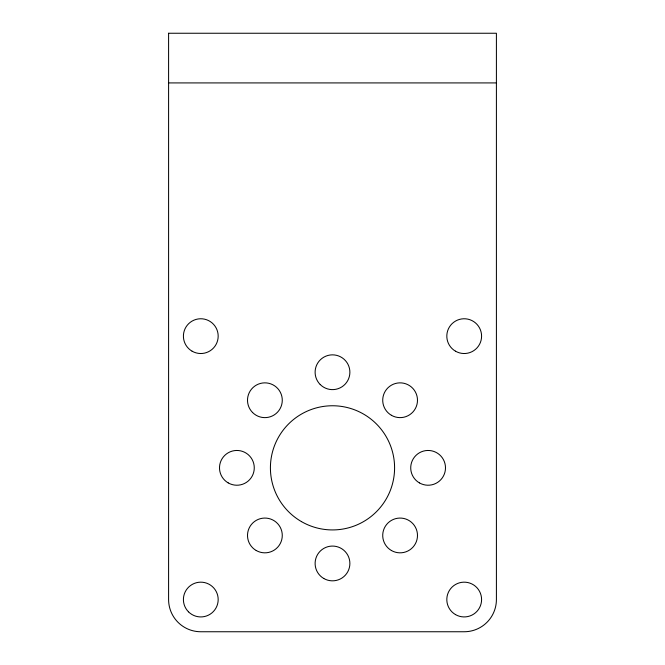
<?xml version="1.0" encoding="UTF-8"?>
<svg xmlns="http://www.w3.org/2000/svg" width="665" height="665" viewBox="0 0 665 665"><rect width="100%" height="100%" fill="white"/><g stroke="black" fill="none" stroke-linecap="round" stroke-linejoin="round"><path stroke-width="1" d="M168.594 82.917L496.406 82.917M168.594 33.25L168.594 599.547A32.203 32.203 0 0 0 200.797 631.75L464.012 631.75A32.203 32.203 0 0 0 496.406 599.547L496.406 33.25L168.594 33.25M301.453 521.609A62.086 62.086 0 0 0 394.586 467.844A62.086 62.086 0 0 0 301.453 414.079A62.086 62.086 0 0 0 301.453 521.609M256.2 550.504A17.381 17.381 0 0 0 282.276 535.45A17.381 17.381 0 0 0 256.2 520.396A17.381 17.381 0 0 0 256.2 550.504M323.805 578.508A17.381 17.381 0 0 0 349.881 563.455A17.381 17.381 0 0 0 323.805 548.401A17.381 17.381 0 0 0 323.805 578.508M391.411 550.504A17.381 17.381 0 0 0 417.487 535.45A17.381 17.381 0 0 0 391.411 520.396A17.381 17.381 0 0 0 391.411 550.504M419.416 482.898A17.381 17.381 0 0 0 445.492 467.844A17.381 17.381 0 0 0 419.416 452.79A17.381 17.381 0 0 0 419.416 482.898M391.411 415.293A17.381 17.381 0 0 0 417.487 400.239A17.381 17.381 0 0 0 391.411 385.185A17.381 17.381 0 0 0 391.411 415.293M320.206 384.528A17.381 17.381 0 0 0 349.291 376.731A17.381 17.381 0 0 0 328.003 355.443A17.381 17.381 0 0 0 320.206 384.528M252.6 412.533A17.381 17.381 0 0 0 281.686 404.736A17.381 17.381 0 0 0 260.397 383.447A17.381 17.381 0 0 0 252.6 412.533M228.195 482.898A17.381 17.381 0 0 0 254.271 467.844A17.381 17.381 0 0 0 228.195 452.79A17.381 17.381 0 0 0 228.195 482.898M455.508 351.195A17.381 17.381 0 0 0 481.585 336.141A17.381 17.381 0 0 0 455.508 321.087A17.381 17.381 0 0 0 455.508 351.195M192.102 351.195A17.381 17.381 0 0 0 218.178 336.141A17.381 17.381 0 0 0 192.102 321.087A17.381 17.381 0 0 0 192.102 351.195M188.503 611.842A17.381 17.381 0 0 0 217.588 604.044A17.381 17.381 0 0 0 196.3 582.756A17.381 17.381 0 0 0 188.503 611.842M455.508 614.601A17.381 17.381 0 0 0 481.585 599.547A17.381 17.381 0 0 0 455.508 584.493A17.381 17.381 0 0 0 455.508 614.601"/></g></svg>
